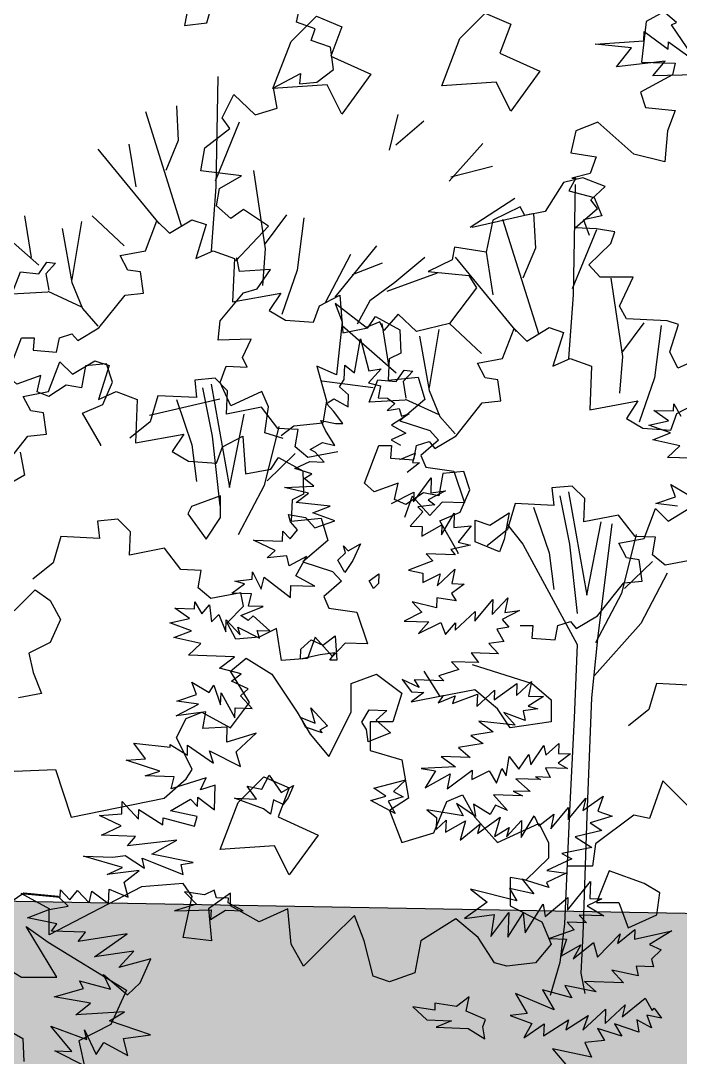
# Model space of a CAD drawing. Header units: inches. Extents: x 11.9 to 85.3, y 21.1 to 37.4.
# Drawn here: x 27.75 to 28.072, y 22.2 to 22.707 of the extents above; entities that cross this region are included whole.
import ezdxf

# ---------------------------------------------------------------- set-up
doc = ezdxf.new("R2010")
doc.units = ezdxf.units.IN
doc.header["$MEASUREMENT"] = 0
doc.layers.add('CAY', color=94, linetype='Continuous')
doc.layers.add('CAY-3', color=61, linetype='Continuous')

# ---------------------------------------------------------------- blocks, each defined once
blk = doc.blocks.new('A$C76451831')
at = {"layer": 'CAY'}
for p, q in [((5192.6, 1187), (5205.3, 1219.7)), ((5205.3, 1219.7), (5219, 1206)), ((5219, 1206), (5243.2, 1220.8)), ((5243.2, 1220.8), (5259.1, 1215.5)), ((5259.1, 1215.5), (5247.5, 1178.6)), ((5165.2, 1181.8), (5192.6, 1187)), ((5173.6, 1165.9), (5165.2, 1181.8)), ((5247.5, 1178.6), (5266.4, 1187)), ((5266.4, 1187), (5289.7, 1178.6)), ((5289.7, 1178.6), (5287.5, 1131.1)), ((5187.3, 1163.8), (5173.6, 1165.9)), ((5190.5, 1140.6), (5187.3, 1163.8)), ((5142, 1102.7), (5170.5, 1138.5)), ((5170.5, 1138.5), (5190.5, 1140.6)), ((5287.5, 1131.1), (5340.3, 1140.6)), ((5340.3, 1140.6), (5327.6, 1121.6)), ((5382.5, 1126.9), (5404.6, 1138.5)), ((5404.6, 1138.5), (5407.8, 1097.4)), ((5327.6, 1121.6), (5345.5, 1111.1)), ((5376.1, 1109), (5382.5, 1126.9)), ((5345.5, 1111.1), (5376.1, 1109)), ((5435.2, 1102.7), (5443.6, 1115.3)), ((5443.6, 1115.3), (5470, 1100.6)), ((5118.8, 1089), (5142, 1102.7)), ((5407.8, 1097.4), (5435.2, 1102.7)), ((5470, 1100.6), (5471.1, 1075.2)), ((5057.6, 1092.1), (5071.3, 1092.1)), ((5071.3, 1092.1), (5070.3, 1078.4)), ((5095.6, 1076.3), (5098.8, 1092.1)), ((5098.8, 1092.1), (5112.5, 1096.3)), ((5112.5, 1096.3), (5118.8, 1089)), ((5420.6, 1053.6), (5427.3, 1091)), ((5427.3, 1091), (5436.5, 1055.8)), ((5070.3, 1078.4), (5095.6, 1076.3)), ((5471.1, 1075.2), (5458.4, 1068.9)), ((5458.4, 1068.9), (5457.3, 1045.7)), ((5409.5, 1046.3), (5410, 1062.2)), ((5410, 1062.2), (5420.6, 1053.6)), ((5449.8, 1058.1), (5436.1, 1042.7)), ((5436.5, 1055.8), (5449.8, 1058.1)), ((5268.6, 1047.8), (5246.4, 1045.7)), ((5246.4, 1045.7), (5248.5, 1026.7)), ((5282.3, 1034.1), (5268.6, 1047.8)), ((5404.2, 1038.3), (5409.5, 1046.3)), ((5436.1, 1042.7), (5449.1, 1039.5)), ((5457.3, 1045.7), (5490, 1048.9)), ((5490, 1048.9), (5497.4, 1024.6)), ((5281.2, 1008.8), (5282.3, 1034.1)), ((5414.3, 1029.8), (5404.2, 1038.3)), ((5413.9, 1016.7), (5414.3, 1029.8)), ((5449.1, 1039.5), (5446.4, 1026.4)), ((5273.8, 1025), (5197.2, 1007.3)), ((5206.3, 1028.8), (5197.9, 1000.4)), ((5248.5, 1026.7), (5206.3, 1028.8)), ((5390, 1020.2), (5398.3, 1025.4)), ((5397.8, 1011.8), (5390, 1020.2)), ((5398.3, 1025.4), (5413.9, 1016.7)), ((5446.4, 1026.4), (5456.8, 1026.1)), ((5464.8, 1020.4), (5456.3, 1012.5)), ((5456.8, 1026.1), (5464.8, 1020.4)), ((5497.4, 1024.6), (5470, 1001.4)), ((5768.6, 1012.1), (5768.9, 1019.8)), ((5768.9, 1019.8), (5776.6, 1006.4)), ((5319.2, 1016.2), (5281.2, 1008.8)), ((5337.1, 993), (5319.2, 1016.2)), ((5407.8, 998.3), (5397.8, 1011.8)), ((5456.3, 1012.5), (5469.5, 1014.7)), ((5480.2, 1008.9), (5461.2, 996.5)), ((5469.5, 1014.7), (5472, 1006.5)), ((5472, 1006.5), (5480.2, 1008.9)), ((5747.3, 1012.8), (5768.6, 1012.1)), ((5763.2, 1001.4), (5747.3, 1012.8)), ((5197.9, 1000.4), (5175.7, 982.4)), ((5389, 990.8), (5383.9, 1001.9)), ((5383.9, 1001.9), (5400.1, 998.6)), ((5400.1, 998.6), (5407.8, 998.3)), ((5461.2, 996.5), (5476.8, 987.8)), ((5470, 1001.4), (5502.7, 990.9)), ((5741.8, 996.7), (5763.2, 1001.4)), ((5765.5, 988.2), (5741.8, 996.7)), ((5359.3, 991.9), (5337.1, 993)), ((5356.1, 972.9), (5359.3, 991.9)), ((5399.3, 974.6), (5389, 990.8)), ((5476.8, 987.8), (5460.6, 980.6)), ((5502.7, 990.9), (5512.2, 980.3)), ((5746.2, 980.7), (5765.5, 988.2)), ((5369.8, 961.3), (5356.1, 972.9)), ((5372.4, 970.1), (5385.8, 977.8)), ((5385.8, 977.8), (5399.3, 974.6)), ((5460.6, 980.6), (5470.9, 974.8)), ((5512.2, 980.3), (5493.2, 963.4)), ((5775.4, 974.2), (5746.2, 980.7)), ((5761.9, 961.5), (5775.4, 974.2)), ((5056.1, 967.1), (5060.8, 941.9)), ((5402.5, 967.7), (5369.8, 961.3)), ((5377.7, 967.2), (5372.4, 970.1)), ((5387.7, 956.4), (5377.7, 967.2)), ((5470.3, 959), (5486.9, 966.1)), ((5486.9, 966.1), (5483.8, 955.8)), ((5493.2, 963.4), (5498.5, 950.8)), ((5812.1, 959.8), (5761.9, 961.5)), ((5355.8, 949.4), (5371.9, 957)), ((5371.9, 957), (5387.7, 956.4)), ((5491.5, 955.5), (5478, 945.1)), ((5483.8, 955.8), (5491.5, 955.5)), ((5498.5, 950.8), (5529.1, 946.6)), ((5060.8, 941.9), (5040, 930.1)), ((5374.2, 943.7), (5355.8, 949.4)), ((5365.8, 938.6), (5374.2, 943.7)), ((5485, 913.1), (5504.5, 939.2)), ((5504.5, 939.2), (5503.9, 922.9)), ((5529.1, 946.6), (5540.7, 911.8)), ((5344.2, 928.5), (5376.4, 930.1)), ((5370.7, 922.5), (5344.2, 928.5)), ((5376.4, 930.1), (5365.8, 938.6)), ((5770.8, 918.6), (5765.8, 931.9)), ((5765.8, 931.9), (5784.4, 920.9)), ((5357.2, 912.1), (5370.7, 922.5)), ((5460.9, 911.2), (5485.4, 923.5)), ((5483.7, 919.1), (5475.3, 895.9)), ((5502.7, 898.1), (5483.7, 919.1)), ((5485.4, 923.5), (5485, 913.1)), ((5519.9, 925), (5501, 915.3)), ((5503.9, 922.9), (5519.9, 925)), ((5749.2, 911.2), (5770.8, 918.6)), ((5394.2, 908.1), (5357.2, 912.1)), ((5375.4, 901.1), (5394.2, 908.1)), ((5508.5, 909.6), (5489.8, 907.5)), ((5489.8, 907.5), (5495.1, 901.9)), ((5501, 915.3), (5508.5, 909.6)), ((5516.4, 912.8), (5502.7, 898.1)), ((5540.7, 911.8), (5516.4, 912.8)), ((5773.1, 908.1), (5749.2, 911.2)), ((5351, 891), (5348.6, 899.3)), ((5348.6, 899.3), (5367.1, 895.9)), ((5367.1, 895.9), (5377.5, 884.7)), ((5399.1, 892.1), (5375.4, 901.1)), ((5495.1, 901.9), (5481.4, 886.5)), ((5515.5, 877.1), (5529.5, 900.7)), ((5529.5, 900.7), (5528.9, 884.8)), ((5350.4, 872.5), (5358.4, 882.6)), ((5358.4, 882.6), (5351, 891)), ((5377.5, 884.7), (5399.1, 892.1)), ((5481.4, 886.5), (5494.5, 886)), ((5494.1, 875.6), (5515.9, 888)), ((5494.5, 886), (5494.1, 875.6)), ((5515.9, 888), (5515.5, 877.1)), ((5528.9, 884.8), (5548, 886.9)), ((5548, 886.9), (5533.8, 868.8)), ((5310.5, 871.2), (5342.1, 870.1)), ((5334.1, 859.9), (5310.5, 871.2)), ((5342.1, 870.1), (5342.5, 880.9)), ((5342.5, 880.9), (5350.4, 872.5)), ((5325.6, 852), (5334.1, 859.9)), ((5547.3, 865.6), (5525.8, 860.9)), ((5525.8, 860.9), (5530.6, 855.3)), ((5533.8, 868.8), (5547.3, 865.6)), ((5347, 854), (5325.6, 852)), ((5349.4, 843.1), (5347, 854)), ((5368.3, 853.3), (5349.4, 843.1)), ((5356.7, 832.4), (5368.3, 853.3)), ((5506.3, 848.5), (5479.7, 838.5)), ((5498.9, 856.4), (5506.3, 848.5)), ((5530.6, 855.3), (5498.9, 856.4)), ((5479.7, 838.5), (5495.4, 835.2)), ((5510.8, 821.5), (5530, 839.5)), ((5530, 839.5), (5526.8, 823.7)), ((5290.3, 826.5), (5309, 828.6)), ((5300.6, 823.4), (5290.3, 826.5)), ((5309, 828.6), (5309.3, 836.7)), ((5309.3, 836.7), (5319, 817.8)), ((5319, 817.8), (5322.2, 830.9)), ((5322.2, 830.9), (5350.9, 808.5)), ((5377.6, 820.8), (5356.7, 832.4)), ((5495.4, 835.2), (5495.1, 824.8)), ((5495.1, 824.8), (5514, 834.6)), ((5514, 834.6), (5510.8, 821.5)), ((5049.4, 794.1), (5072.6, 816.9)), ((5072.6, 816.9), (5088.7, 805.5)), ((5287.1, 813.5), (5300.6, 823.4)), ((5350.9, 808.5), (5351.3, 821.7)), ((5351.3, 821.7), (5377.6, 820.8)), ((5540.3, 823.2), (5526.4, 812.8)), ((5526.8, 823.7), (5540.3, 823.2)), ((5088.7, 805.5), (5100.1, 784.6)), ((5246.2, 796.3), (5246.5, 804)), ((5246.5, 804), (5254.2, 790.6)), ((5308.4, 812.7), (5287.1, 813.5)), ((5305.2, 799.3), (5308.4, 812.7)), ((5510, 797.5), (5483.5, 803.9)), ((5483.5, 803.9), (5494, 792.7)), ((5510.4, 808.4), (5510, 797.5)), ((5531.5, 805), (5510.4, 808.4)), ((5526.4, 812.8), (5531.5, 805)), ((5552.1, 782.9), (5571.5, 806.3)), ((5570.9, 790), (5587.9, 808.4)), ((5571.5, 806.3), (5570.9, 790)), ((5587.9, 808.4), (5584.6, 792.2)), ((5240.9, 785.6), (5224.9, 797.1)), ((5224.9, 797.1), (5246.2, 796.3)), ((5254.2, 790.6), (5262.7, 800.7)), ((5262.7, 800.7), (5264.7, 782.1)), ((5296.7, 789.1), (5321.1, 798.7)), ((5321.1, 798.7), (5305.2, 799.3)), ((5494, 792.7), (5475, 782.9)), ((5530.4, 772.8), (5552.4, 793.3)), ((5552.4, 793.3), (5552.1, 782.9)), ((5600.5, 794.4), (5581.6, 784.6)), ((5584.6, 792.2), (5600.5, 794.4)), ((5100.1, 784.6), (5088.7, 759.5)), ((5219.4, 781), (5240.9, 785.6)), ((5243.1, 772.4), (5219.4, 781)), ((5264.7, 782.1), (5272.7, 790)), ((5272.7, 790), (5280.2, 771.1)), ((5280.2, 771.1), (5280.7, 784.3)), ((5280.7, 784.3), (5296, 767.8)), ((5304.7, 783.4), (5296.7, 789.1)), ((5310.3, 788.7), (5304.7, 783.4)), ((5328.3, 772.2), (5310.3, 788.7)), ((5475, 782.9), (5501.7, 782)), ((5501.7, 782), (5490.4, 769.2)), ((5490.4, 769.2), (5514.9, 781.5)), ((5514.9, 781.5), (5519.8, 768.2)), ((5519.8, 768.2), (5530.7, 781)), ((5530.7, 781), (5530.4, 772.8)), ((5581.6, 784.6), (5589, 776.2)), ((5223.8, 764.9), (5243.1, 772.4)), ((5296, 767.8), (5293.5, 776.1)), ((5293.5, 776.1), (5317.1, 764.4)), ((5314.7, 772.6), (5328.3, 772.2)), ((5317.1, 764.4), (5314.7, 772.6)), ((5589, 776.2), (5575.8, 773.9)), ((5575.8, 773.9), (5583.5, 760.5)), ((5088.7, 759.5), (5065.6, 747.7)), ((5253, 758.5), (5223.8, 764.9)), ((5239.5, 745.8), (5253, 758.5)), ((5583.5, 760.5), (5567.1, 758.4)), ((5567.1, 758.4), (5577.6, 747.1)), ((5065.6, 747.7), (5070.3, 726.8)), ((5577.6, 747.1), (5548.1, 748.2)), ((5548.1, 748.2), (5555.9, 737.5)), ((5289.7, 744), (5239.5, 745.8)), ((5273.4, 731.5), (5289.7, 744)), ((5526.5, 738.5), (5534.4, 730.1)), ((5555.9, 737.5), (5526.5, 738.5)), ((5070.3, 726.8), (5079.3, 704)), ((5297.2, 725.2), (5273.4, 731.5)), ((5286.5, 717.4), (5297.2, 725.2)), ((5534.4, 730.1), (5512.8, 723.1)), ((5248.4, 702.9), (5243.4, 716.2)), ((5243.4, 716.2), (5262.1, 705.1)), ((5262.1, 705.1), (5267.3, 713.1)), ((5267.3, 713.1), (5274.7, 691.5)), ((5304.8, 709.1), (5286.5, 717.4)), ((5472.8, 719.1), (5482.8, 705.6)), ((5491.1, 710.3), (5472.8, 719.1)), ((5518.1, 717.5), (5485.9, 718.6)), ((5485.9, 718.6), (5491.1, 710.3)), ((5512.8, 723.1), (5518.1, 717.5)), ((5573.1, 697), (5597.7, 714.7)), ((5597.3, 701.6), (5613.7, 716.9)), ((5597.7, 714.7), (5597.3, 701.6)), ((5613.7, 716.9), (5610.4, 701.1)), ((5079.3, 704), (5054.2, 699.3)), ((5226.8, 695.5), (5248.4, 702.9)), ((5274.7, 691.5), (5275.2, 704.7)), ((5275.2, 704.7), (5290.1, 677.4)), ((5296.4, 701.2), (5304.8, 709.1)), ((5496.3, 705.1), (5482.4, 694.7)), ((5482.4, 694.7), (5517.5, 701.6)), ((5482.8, 705.6), (5496.3, 705.1)), ((5517.5, 701.6), (5511.8, 693.7)), ((5527.6, 693.1), (5554.7, 703.1)), ((5554.2, 689.5), (5573.5, 707.4)), ((5554.7, 703.1), (5554.2, 689.5)), ((5573.5, 707.4), (5573.1, 697)), ((5226.3, 679.6), (5250.7, 692.4)), ((5250.7, 692.4), (5226.8, 695.5)), ((5309, 687.6), (5296.4, 701.2)), ((5511.8, 693.7), (5530.6, 701.2)), ((5530.6, 701.2), (5527.6, 693.1)), ((5626.7, 700.5), (5610, 690.2)), ((5610, 690.2), (5620.8, 687.1)), ((5610.4, 701.1), (5626.7, 700.5)), ((5258.6, 683.9), (5226.3, 679.6)), ((5255.2, 665.5), (5258.6, 683.9)), ((5290.1, 677.4), (5290.5, 688.3)), ((5290.5, 688.3), (5309, 687.6)), ((5606.7, 674.5), (5583.5, 683)), ((5583.5, 683), (5596.1, 669.4)), ((5620.8, 687.1), (5604.8, 685)), ((5604.8, 685), (5606.7, 674.5)), ((5596.1, 669.4), (5556.4, 673.5)), ((5556.4, 673.5), (5571.9, 662.1)), ((5282, 667.2), (5255.2, 665.5)), ((5281.5, 650.9), (5282, 667.2)), ((5313.5, 660.7), (5281.5, 650.9)), ((5291.5, 640.2), (5313.5, 660.7)), ((5571.9, 662.1), (5547.7, 658)), ((5547.7, 658), (5561, 649.3)), ((5179.9, 649.5), (5219.6, 645.4)), ((5192.9, 632.7), (5179.9, 649.5)), ((5219.6, 645.4), (5219.7, 648.1)), ((5219.7, 648.1), (5238.4, 636.6)), ((5238.4, 636.6), (5238.7, 647.4)), ((5238.7, 647.4), (5267.1, 627.9)), ((5561, 649.3), (5534.1, 644.8)), ((5534.1, 644.8), (5546.9, 634)), ((5613.2, 626.2), (5627.1, 647)), ((5627.1, 647), (5629.4, 636.5)), ((5629.4, 636.5), (5643.5, 649.2)), ((5643.5, 649.2), (5643.1, 638.3)), ((5262.5, 641.2), (5296.4, 624.1)), ((5267.1, 627.9), (5262.5, 641.2)), ((5296.4, 624.1), (5291.5, 640.2)), ((5515.2, 635.1), (5530.7, 623.7)), ((5546.9, 634), (5515.2, 635.1)), ((5586.1, 614), (5589.5, 635.2)), ((5589.5, 635.2), (5599.9, 621.2)), ((5599.9, 621.2), (5610.9, 637.2)), ((5610.9, 637.2), (5613.2, 626.2)), ((5656.2, 637.9), (5642.7, 627.9)), ((5643.1, 638.3), (5656.2, 637.9)), ((5171.6, 631.2), (5192.9, 632.7)), ((5208.3, 619), (5171.6, 631.2)), ((5530.7, 623.7), (5493.4, 622.2)), ((5493.4, 622.2), (5509.2, 619.4)), ((5629, 622.9), (5634, 612.3)), ((5652.9, 622.1), (5629, 622.9)), ((5642.7, 627.9), (5652.9, 622.1)), ((5192.3, 614.2), (5208.3, 619)), ((5224, 613.1), (5192.3, 614.2)), ((5220.8, 600), (5224, 613.1)), ((5258.8, 611.8), (5220.8, 600)), ((5252.9, 598.9), (5258.8, 611.8)), ((5509.2, 619.4), (5497.7, 600.8)), ((5497.7, 600.8), (5525, 616.1)), ((5521.7, 599.9), (5549.1, 620.3)), ((5525, 616.1), (5521.7, 599.9)), ((5549.1, 620.3), (5548.8, 609.9)), ((5548.8, 609.9), (5567.7, 619.6)), ((5567.7, 619.6), (5575.4, 606.2)), ((5575.4, 606.2), (5581.3, 621.9)), ((5581.3, 621.9), (5586.1, 614)), ((5596.8, 610.9), (5612.2, 596.8)), ((5623.5, 610), (5596.8, 610.9)), ((5618.2, 612.9), (5623.5, 610)), ((5634, 612.3), (5618.2, 612.9)), ((5268.9, 603.8), (5252.9, 598.9)), ((5268, 577.1), (5268.9, 603.8)), ((5219.9, 576), (5241.7, 588.4)), ((5241.7, 588.4), (5249.5, 580.4)), ((5249.5, 580.4), (5249.9, 590.8)), ((5249.9, 590.8), (5268, 577.1)), ((5603.9, 592.1), (5572.2, 593.2)), ((5572.2, 593.2), (5587.5, 576.3)), ((5612.2, 596.8), (5593.6, 597.4)), ((5593.6, 597.4), (5603.9, 592.1)), ((5653.7, 566.3), (5673.1, 589.7)), ((5669.9, 576.2), (5691.8, 591.7)), ((5673.1, 589.7), (5669.9, 576.2)), ((5691.8, 591.7), (5686.2, 575.6)), ((5166.8, 572.4), (5167.3, 586)), ((5167.3, 586), (5185.2, 566.8)), ((5185.2, 566.8), (5185.5, 577.2)), ((5185.5, 577.2), (5211.7, 560.4)), ((5499.6, 577.1), (5510.2, 568.6)), ((5539.2, 570.3), (5499.6, 577.1)), ((5552.8, 569.8), (5532, 583.7)), ((5532, 583.7), (5539.2, 570.3)), ((5568.7, 572), (5550.5, 583.1)), ((5550.5, 583.1), (5552.8, 569.8)), ((5574.5, 582.2), (5568.7, 572)), ((5587.5, 576.3), (5574.5, 582.2)), ((5634.8, 556.1), (5654.2, 579.4)), ((5654.2, 579.4), (5653.7, 566.3)), ((5142.7, 570.6), (5166.8, 572.4)), ((5166.3, 559.3), (5142.7, 570.6)), ((5211.7, 560.4), (5212, 568.1)), ((5212, 568.1), (5246.1, 559.2)), ((5249.2, 569.6), (5219.9, 576)), ((5246.1, 559.2), (5249.2, 569.6)), ((5510.2, 568.6), (5509.7, 555.5)), ((5509.7, 555.5), (5520.5, 565.5)), ((5520.5, 565.5), (5520, 552.4)), ((5554.9, 551.2), (5579.5, 568.9)), ((5579.5, 568.9), (5573.3, 547.8)), ((5602.3, 546.8), (5616.7, 570.3)), ((5616.7, 570.3), (5621.8, 559.3)), ((5621.8, 559.3), (5638.1, 572.3)), ((5638.1, 572.3), (5634.8, 556.1)), ((5701.9, 570.1), (5677.6, 562.8)), ((5686.2, 575.6), (5701.9, 570.1)), ((5144.7, 549.2), (5166.3, 559.3)), ((5520, 552.4), (5541.7, 564.8)), ((5541.7, 564.8), (5536, 543.7)), ((5536, 543.7), (5557.9, 561.5)), ((5557.9, 561.5), (5554.9, 551.2)), ((5573.3, 547.8), (5589.5, 557.7)), ((5586.4, 547.4), (5602.9, 565.4)), ((5589.5, 557.7), (5586.4, 547.4)), ((5602.9, 565.4), (5602.3, 546.8)), ((5677.6, 562.8), (5690.5, 554.2)), ((5181.8, 547.9), (5144.7, 549.2)), ((5173.3, 537.8), (5181.8, 547.9)), ((5227, 544), (5173.3, 537.8)), ((5199.7, 528.7), (5227, 544)), ((5690.5, 554.2), (5661.2, 547.5)), ((5661.2, 547.5), (5679.4, 536)), ((5679.4, 536), (5647, 529.4)), ((5683.6, 539.8), (5680.1, 515.6)), ((5125.3, 526.3), (5157, 525.2)), ((5167.5, 513.9), (5125.3, 526.3)), ((5157, 525.2), (5170.6, 527)), ((5170.6, 527), (5191.5, 513.1)), ((5189.1, 524.1), (5233.8, 506.2)), ((5191.5, 513.1), (5189.1, 524.1)), ((5244.7, 519.4), (5199.7, 528.7)), ((5657.7, 523.6), (5630.5, 510.9)), ((5647, 529.4), (5657.7, 523.6)), ((5150.9, 506.4), (5167.5, 513.9)), ((5185.9, 510.6), (5150.9, 506.4)), ((5169.6, 498), (5185.9, 510.6)), ((5231.5, 517.1), (5244.7, 519.4)), ((5233.8, 506.2), (5231.5, 517.1)), ((5630.5, 510.9), (5651.7, 507.9)), ((5680.1, 515.6), (5652.4, 515.6)), ((5174, 481.5), (5169.6, 498)), ((5632.6, 492.3), (5603.4, 501.4)), ((5603.4, 501.4), (5616.4, 485.1)), ((5651.7, 507.9), (5630, 497.8)), ((5630, 497.8), (5632.6, 492.3)), ((5653, 467.5), (5678.1, 498.8)), ((5678.1, 498.8), (5677.5, 480.3)), ((5099.7, 481.8), (5100, 489.5)), ((5100, 489.5), (5110.1, 478.8)), ((5110.1, 478.8), (5118.6, 488.9)), ((5118.6, 488.9), (5131.2, 475.3)), ((5131.2, 475.3), (5134.4, 488.3)), ((5134.4, 488.3), (5152.5, 474.6)), ((5152.5, 474.6), (5153.1, 490.4)), ((5153.1, 490.4), (5174, 481.5)), ((5597.6, 477.6), (5547.3, 490.2)), ((5547.3, 490.2), (5565.4, 476)), ((5589.9, 491), (5597.6, 477.6)), ((5616.4, 485.1), (5589.9, 491)), ((5057.3, 485.6), (5099.7, 481.8)), ((5088.4, 468.6), (5057.3, 485.6)), ((5565.4, 476), (5540.7, 458.3)), ((5628.7, 460.7), (5653.5, 481.1)), ((5653.5, 481.1), (5653, 467.5)), ((5690.6, 479.8), (5674.5, 472.2)), ((5677.5, 480.3), (5690.6, 479.8)), ((5064.1, 459.1), (5088.4, 468.6)), ((5569.5, 438.7), (5589, 464.8)), ((5589, 464.8), (5588.1, 438)), ((5588.1, 438), (5604.8, 464.2)), ((5604.8, 464.2), (5606.8, 442.8)), ((5606.8, 442.8), (5626.5, 473.9)), ((5626.5, 473.9), (5628.7, 460.7)), ((5674.5, 472.2), (5692.6, 461.1)), ((5096, 452.5), (5064.1, 459.1)), ((5090.3, 444.6), (5096, 452.5)), ((5540.7, 458.3), (5573.1, 462.6)), ((5573.1, 462.6), (5569.5, 438.7)), ((5652.5, 454.4), (5660.4, 445.9)), ((5673.8, 453.6), (5652.5, 454.4)), ((5665.9, 462.1), (5673.8, 453.6)), ((5692.6, 461.1), (5665.9, 462.1)), ((5062.5, 449.6), (5086.7, 432.5)), ((5127.4, 443.3), (5090.3, 444.6)), ((5119.3, 433.1), (5127.4, 443.3)), ((5172.7, 441.7), (5119.3, 433.1)), ((5137.3, 416.6), (5172.7, 441.7)), ((5660.4, 445.9), (5633.3, 436.5)), ((5685.6, 416.1), (5710.5, 441.5)), ((5707.5, 431.2), (5726.6, 446.4)), ((5710.5, 441.5), (5707.5, 431.2)), ((5726.6, 446.4), (5726.2, 435.9)), ((5726.2, 435.9), (5766.8, 445)), ((5766.8, 445), (5742.3, 429.9)), ((5633.3, 436.5), (5651.9, 435.8)), ((5651.9, 435.8), (5645.8, 417.4)), ((5645.8, 417.4), (5667.5, 429.8)), ((5659.3, 414.3), (5681.2, 432.1)), ((5667.5, 429.8), (5659.3, 414.3)), ((5681.2, 432.1), (5685.6, 416.1)), ((5742.3, 429.9), (5755.2, 424.1)), ((5180.2, 422.8), (5137.3, 416.6)), ((5163.7, 404.8), (5180.2, 422.8)), ((5755.2, 424.1), (5744.5, 414)), ((5198.4, 414.5), (5163.7, 404.8)), ((5187.1, 388.1), (5198.4, 414.5)), ((5744.5, 414), (5746.9, 405.8)), ((5154.7, 381.1), (5147.1, 397.2)), ((5147.1, 397.2), (5173, 375)), ((5701.4, 401.9), (5714.1, 388.3)), ((5730.2, 395.9), (5701.4, 401.9)), ((5746.9, 405.8), (5727.9, 406.4)), ((5727.9, 406.4), (5730.2, 395.9)), ((5120.6, 390.5), (5154.7, 381.1)), ((5125.3, 382.1), (5120.6, 390.5)), ((5173, 375), (5187.1, 388.1)), ((5650.1, 385.1), (5657.8, 371.7)), ((5684.3, 378.5), (5650.1, 385.1)), ((5714.1, 388.3), (5671.6, 389.8)), ((5671.6, 389.8), (5684.3, 378.5)), ((5093.2, 372.8), (5125.3, 382.1)), ((5171.9, 380.3), (5154.8, 342.6)), ((5596.3, 376.6), (5609.2, 354.8)), ((5638.3, 358.8), (5596.3, 376.6)), ((5625.9, 380.5), (5638.3, 358.8)), ((5657.8, 371.7), (5625.9, 380.5)), ((5132.9, 366), (5093.2, 372.8)), ((5116.6, 353.4), (5132.9, 366)), ((5694, 343.7), (5716, 364.2)), ((5712.8, 351.2), (5737.6, 371.6)), ((5716, 364.2), (5712.8, 351.2)), ((5737.6, 371.6), (5745.2, 357.8)), ((5169.7, 356.6), (5116.6, 353.4)), ((5153.5, 346.7), (5169.7, 356.6)), ((5609.2, 354.8), (5590.5, 352.7)), ((5590.5, 352.7), (5614.2, 343.7)), ((5651.2, 337), (5675.7, 352.5)), ((5669.7, 336.4), (5694.5, 359.5)), ((5675.7, 352.5), (5669.7, 336.4)), ((5694.5, 359.5), (5694, 343.7)), ((5755.4, 349.7), (5739.6, 353)), ((5739.6, 353), (5744.6, 339.2)), ((5745.2, 357.8), (5747.6, 360.4)), ((5747.6, 360.4), (5755.4, 349.7)), ((5112.4, 313.2), (5089.4, 340.8)), ((5089.4, 340.8), (5128.7, 326.2)), ((5154.8, 342.6), (5120.1, 324.9)), ((5198.3, 331.5), (5153.5, 346.7)), ((5614.2, 343.7), (5605.5, 328.2)), ((5605.5, 328.2), (5627.4, 343.3)), ((5626.9, 330.2), (5654.2, 347.8)), ((5627.4, 343.3), (5626.9, 330.2)), ((5654.2, 347.8), (5651.2, 337)), ((5730.8, 334.2), (5704.4, 343.3)), ((5704.4, 343.3), (5712.1, 329.9)), ((5744.6, 339.2), (5728.6, 347.9)), ((5728.6, 347.9), (5730.8, 334.2)), ((5126.4, 336.8), (5139.1, 310)), ((5128.7, 326.2), (5126.4, 336.8)), ((5168.7, 327.6), (5198.3, 331.5)), ((5712.1, 329.9), (5685.6, 338.5)), ((5685.6, 338.5), (5693.3, 325.1)), ((5120.1, 324.9), (5127.1, 293.6)), ((5139.1, 310), (5147.2, 322.9)), ((5147.2, 322.9), (5173.5, 308.8)), ((5173.5, 308.8), (5168.7, 327.6)), ((5693.3, 325.1), (5672, 323.1)), ((5672, 323.1), (5679.1, 307)), ((5093.9, 313.9), (5112.4, 313.2)), ((5127.7, 296.8), (5093.9, 313.9)), ((5636.8, 316.2), (5655.1, 294.3)), ((5679.1, 307), (5636.8, 316.2)), ((5150.9, 117.8), (5122.3, 142.4)), ((5145.4, 115.3), (5150.9, 117.8)), ((5173.4, 74.4), (5145.4, 115.3)), ((5115.3, 97.8), (5115.7, 108.2)), ((5115.7, 108.2), (5141.7, 88.7)), ((5062.2, 94.2), (5115.3, 97.8)), ((5101.9, 90.1), (5062.2, 94.2)), ((5141.7, 88.7), (5142, 96.8)), ((5142, 96.8), (5173.4, 74.4)), ((5085.3, 69.4), (5101.9, 90.1)), ((5138.6, 75.7), (5085.3, 69.4)), ((5124.9, 59.8), (5138.6, 75.7)), ((5172.9, 60.9), (5124.9, 59.8))]:
    blk.add_line(p, q, dxfattribs=at)
for points in [[(5757.9, 1447.5), (5738.9, 1437), (5733.7, 1392.7), (5770.6, 1391.6), (5767.4, 1379), (5732.6, 1360), (5737.9, 1343.1), (5770.6, 1340), (5762.2, 1317.8), (5759, 1284.1), (5725.2, 1292.5), (5686.2, 1327.3), (5662, 1317.8), (5656.7, 1293.6), (5684.1, 1289.3), (5677.8, 1271.4), (5657.7, 1266.1), (5662, 1266.1), (5654.6, 1252.4), (5682, 1245), (5690.4, 1225), (5670.4, 1220.8), (5676.7, 1203.9)], [(530, 749.3), (509.9, 755.6), (514.2, 784.1), (506.8, 800.9), (473, 785.1), (461.4, 810.4), (467.7, 828.4), (490.9, 827.3), (485.7, 837.9), (495.2, 857.9), (459.3, 856.8), (461.4, 877.9), (486.7, 908.5), (501.5, 912.7), (516.3, 933.8), (482.5, 931.7), (479.3, 946.5), (478.3, 943.3), (514.2, 981.3), (486.7, 999.2), (473, 989.7), (457.2, 1003.4), (460.4, 1022.4), (484.6, 1036.1), (440.3, 1041.4), (444.5, 1066.7), (472, 1087.8), (463.5, 1099.4), (476.2, 1124.7), (499.4, 1102.6), (523.6, 1110), (519.4, 1132.1), (549, 1147.9), (547.9, 1136.3), (566.9, 1138.4), (584.8, 1152.1), (581.7, 1176.4), (560.6, 1183.8), (564.8, 1196.4), (544.7, 1203.8), (551.1, 1234.4)], [(5271.7, 1376.9), (5269.6, 1256.6), (5264.3, 1187)], [(5192.6, 1338.9), (5231.6, 1214.5)], [(5226.4, 1345.2), (5228.5, 1307.3), (5214.8, 1274.6)], [(5467.9, 1335.7), (5458.4, 1296.7)], [(5294.9, 1327.3), (5268.6, 1263)], [(5496.4, 1328.4), (5465.8, 1302)], [(5174.7, 1303.1), (5182.1, 1256.6)], [(5560.7, 1304.1), (5523.8, 1263)], [(5140.9, 1297.8), (5207.4, 1216.6)], [(5571.3, 1278.8), (5525.9, 1267.2)], [(5310.7, 1274.6), (5323.4, 1189.1), (5320.2, 1149.1)], [(5595.5, 1244), (5547, 1212.3)], [(5017.5, 1222.9), (5076.6, 1171.2)], [(5060.8, 1225), (5068.2, 1179.7)], [(5134.6, 1225), (5169.4, 1192.3)], [(5346.6, 1226.1), (5322.3, 1193.4)], [(5365.6, 1222.9), (5358.2, 1165.9), (5341.3, 1117.4)], [(5614.5, 1227.1), (5549.1, 1212.3)], [(5101.9, 1211.3), (5112.5, 1152.2), (5124.1, 1123.8), (5140.9, 1104.8)], [(5123, 1218.7), (5112.5, 1155.4)], [(5444.7, 1192.3), (5399.3, 1136.4)], [(5416.2, 1182.8), (5388.8, 1130.1)], [(5497.4, 1179.7), (5464.7, 1152.2), (5437.3, 1132.2), (5423.6, 1106.9)], [(5086.1, 1141.7), (5047.1, 1139.6), (5056.6, 1163.8), (5076.6, 1161.7), (5085, 1174.4), (5094.5, 1173.3), (5084, 1161.7), (5087.2, 1143.8)], [(5451, 1173.3), (5418.3, 1160.7)], [(5456.3, 1142.7), (5511.1, 1162.8)], [(5086.1, 1142.7), (5123, 1125.9)], [(5144.1, 974), (5144.1, 975), (5124.1, 1009.8), (5146.2, 1019.3), (5156.8, 1043.6), (5150.4, 1063.6), (5127.2, 1061.5), (5123, 1037.3), (5106.1, 1040.4), (5087.2, 1027.8), (5074.5, 1033.1), (5078.7, 1051), (5052.3, 1041.5), (5041.8, 1051), (5057.6, 1092.1)], [(5264.3, 1041.5), (5284.4, 928.6), (5300.2, 1008.8)], [(979.3, 834.7), (960.3, 826.2), (951.8, 844.2), (961.3, 873.7), (948.7, 877.9), (904.4, 880), (897, 893.7), (911.8, 925.4), (875.9, 925.4), (863.3, 939.1), (887.5, 962.3), (891.7, 975), (871.7, 978.1), (848.5, 979.2), (872.7, 1000.3), (865.4, 1009.8), (881.2, 1024.5), (856.9, 1034), (835.8, 1028.7), (815.8, 997.1), (793.6, 992.9), (788.4, 1002.4), (758.8, 987.6), (751.5, 952.8), (716.7, 958.1), (714.5, 944.4), (688.2, 931.7), (732.5, 927.5), (740.9, 913.8), (711.4, 874.8), (675.5, 866.3), (655.5, 885.3), (639.7, 867.4), (635.4, 876.9), (620.7, 870.5), (586.9, 896.9), (594.3, 876.9), (588, 818.9), (566.9, 828.4), (577.4, 790.4), (573.2, 766.1), (541.6, 763), (527.9, 752.4)], [(5254.8, 1037.3), (5265.4, 984.5), (5273.8, 908.6)], [(848.5, 1026.6), (846.4, 906.4), (841.1, 836.8)], [(5226.4, 1024.6), (5243.2, 975), (5248.5, 935)], [(769.4, 988.7), (808.4, 864.2)], [(803.1, 995), (805.2, 957), (791.5, 924.3)], [(5338.2, 995.1), (5322.3, 930.7), (5293.9, 877)], [(871.7, 977.1), (845.3, 912.7)], [(5356.1, 965.6), (5325.5, 936)], [(751.5, 952.8), (758.8, 906.4)], [(717.7, 947.5), (784.2, 866.3)], [(887.5, 924.3), (900.2, 838.9), (897, 798.8)], [(594.3, 872.7), (653.4, 821)], [(637.6, 874.8), (644.9, 829.4)], [(711.4, 874.8), (746.2, 842.1)], [(923.4, 875.8), (899.1, 843.1)], [(942.4, 872.7), (935, 815.7), (918.1, 767.2)], [(634.4, 741.9), (648.1, 741.9), (647, 728.2), (672.4, 726.1), (675.5, 741.9), (689.2, 746.1), (695.6, 738.7), (718.8, 752.4), (747.2, 788.3), (767.3, 790.4), (764.1, 813.6), (750.4, 815.7), (742, 831.5), (769.4, 836.8), (782, 869.5), (795.8, 855.8), (820, 870.5), (835.8, 865.3), (824.2, 828.4), (843.2, 836.8), (866.4, 828.4), (864.3, 780.9), (917, 790.4), (904.4, 771.4), (922.3, 760.9), (952.9, 758.7), (959.2, 776.7), (981.4, 788.3)], [(979.3, 617.4), (946.6, 611.1), (932.9, 622.7), (936, 641.7), (913.9, 642.7), (895.9, 665.9), (858, 658.6), (859, 683.9), (845.3, 697.6), (823.2, 695.5), (825.3, 676.5), (783.1, 678.6), (774.7, 650.1), (752.5, 632.2)], [(678.7, 861.1), (689.2, 802), (700.8, 773.5), (717.7, 754.5)], [(699.8, 868.4), (689.2, 805.2)], [(5441.4, 818.5), (5436.7, 826.9), (5447.4, 834.6), (5447, 823.8), (5441.4, 818.5)], [(662.9, 791.4), (623.8, 789.3), (633.3, 813.6), (653.4, 811.5), (661.8, 824.1), (671.3, 823.1), (660.8, 811.5), (663.9, 793.6)], [(572.2, 812.5), (628.1, 805.2)], [(662.9, 792.5), (699.8, 775.6)], [(720.9, 623.7), (720.9, 624.8), (700.8, 659.6), (723, 669.1), (733.5, 693.4), (727.2, 713.4), (704, 711.3), (699.8, 687), (682.9, 690.2), (663.9, 677.5), (651.3, 682.8), (655.5, 700.7), (629.1, 691.2), (618.6, 700.7), (634.4, 741.9)], [(841.1, 691.2), (861.1, 578.4), (877, 658.6)], [(831.6, 687), (842.2, 634.3), (850.6, 558.4)], [(803.1, 674.4), (820, 624.8), (825.3, 584.7)], [(888.6, 656.4), (872.7, 530.9), (866.4, 466.6), (861.1, 337.9), (856.9, 208.2), (854.8, 166), (859, 143.9)], [(774.7, 655.4), (791.5, 634.3), (850.6, 524.6), (847.4, 444.5), (842.2, 343.2), (836.9, 219.8), (831.6, 177.6), (821.1, 141.8)], [(914.9, 644.8), (899.1, 580.5), (870.6, 526.7)], [(932.9, 615.3), (902.3, 585.8)], [(948.7, 602.7), (920.2, 547.8), (869.6, 490.9)]]:
    blk.add_lwpolyline(points, dxfattribs=at)
for points in [[(5351.5, 1415.3), (5379.2, 1443), (5406.9, 1431.1), (5395, 1399.4), (5438.6, 1379.6), (5406.9, 1336.1), (5391, 1367.8), (5331.7, 1363.8)], [(722.8, 1185.8), (750.5, 1213.5), (778.2, 1201.7), (766.3, 1170), (809.9, 1150.2), (778.2, 1106.6), (762.4, 1138.3), (703, 1134.3)], [(5552.4, 869.2), (5552.4, 892.9), (5568.2, 887.7), (5589.3, 900.9), (5584, 871.8), (5578.8, 858.6)], [(5402.6, 849.4), (5411, 857.2), (5408.6, 865), (5413.8, 859.4), (5427.2, 867.1), (5418.9, 848.8), (5410.3, 835.9)], [(5401.5, 740.1), (5393.8, 740.4), (5399.1, 748.4), (5383.1, 746.2), (5361.7, 741.5), (5362, 752.4), (5373.3, 762.4), (5386.2, 756.5), (5399.7, 766.9)], [(5385.6, 660.9), (5367.2, 667), (5362.2, 677.6), (5377.8, 671.6), (5372.9, 688.1), (5391.3, 668.4), (5383, 663.7)], [(5433.8, 664.7), (5428.6, 672.6), (5436.8, 685.9), (5455.8, 685.2), (5444.5, 674.7), (5459.9, 661), (5435.5, 651)], [(5321.5, 577.9), (5289.7, 589.5), (5313.7, 588.6), (5303.8, 602.6), (5319.5, 599.3), (5327.8, 614.9), (5340.7, 595.8), (5354.1, 603.5), (5348.2, 590.1), (5343, 582.6), (5332.3, 588), (5329, 572.2)], [(5441.9, 600.5), (5476.7, 609.7), (5463.1, 597), (5473.8, 591.2), (5457.3, 586.3), (5465, 572.9), (5438.7, 587), (5454.8, 591.9)], [(5270.1, 480.9), (5267.7, 489.1), (5257.1, 484.1), (5235.4, 487.5), (5248.5, 473.9), (5224.3, 466.6), (5264.2, 467.9), (5263.8, 457.1), (5280, 467.4), (5299.1, 466.7), (5283, 475.4), (5283.2, 480.4)], [(5560.6, 340.2), (5563.6, 348.2), (5542.6, 357.1), (5545.9, 372.9), (5532, 362.5), (5508.5, 366), (5508.2, 358.3), (5484.4, 361.9), (5499.7, 347.7), (5526.4, 346.8), (5509.9, 339.7), (5544.7, 338.5), (5562.9, 327)]]:
    blk.add_lwpolyline(points, close=True, dxfattribs=at)
at = {"layer": 'CAY-3'}
for p, q in [((5756.9, 608.7), (5742.6, 567.5)), ((5766.8, 598.8), (5756.9, 608.7)), ((5784.5, 581.1), (5766.8, 598.8)), ((5725.5, 571.1), (5683.6, 539.8)), ((5742.6, 567.5), (5725.5, 571.1)), ((472.7, 495.7), (489.8, 509.9)), ((489.8, 509.9), (517.5, 492.2)), ((736.2, 502.8), (801.7, 482.1)), ((493.3, 461.5), (472.7, 495.7)), ((517.5, 492.2), (545.2, 450.9)), ((604.1, 482.1), (631.9, 492.2)), ((631.9, 492.2), (659.6, 471.5)), ((701.4, 468), (683.7, 495.7)), ((604.1, 450.9), (604.1, 482.1)), ((739.2, 475.1), (701.4, 468)), ((763.9, 454.4), (739.2, 475.1)), ((801.7, 482.1), (822.3, 464.4)), ((659.6, 471.5), (649.5, 440.3)), ((822.3, 464.4), (822.3, 440.3)), ((472.7, 433.8), (493.3, 461.5)), ((777.5, 433.8), (763.9, 454.4)), ((413.7, 423.2), (424.3, 443.8)), ((424.3, 443.8), (441.4, 450.9)), ((441.4, 450.9), (472.7, 433.8)), ((545.2, 450.9), (559.3, 426.7)), ((580, 402.5), (604.1, 450.9)), ((4975.9, 443.1), (5057.6, 394.5)), ((5095.9, 394.5), (5062.5, 449.6)), ((624.8, 440.3), (624.8, 409)), ((649.5, 440.3), (624.8, 440.3)), ((822.3, 440.3), (777.5, 433.8)), ((5086.7, 432.5), (5171.9, 380.3)), ((430.8, 388.4), (413.7, 423.2)), ((559.3, 426.7), (580, 402.5)), ((624.8, 409), (659.6, 399)), ((659.6, 399), (666.6, 357.1)), ((145.6, 382.8), (281.8, 388.3)), ((281.8, 388.3), (298.9, 336.4)), ((424.3, 378.3), (430.8, 388.4)), ((5057.6, 394.5), (5095.9, 394.5)), ((400.1, 357.1), (424.3, 378.3)), ((298.9, 336.4), (400.1, 357.1)), ((666.6, 357.1), (646, 343.5)), ((694.4, 319.3), (708.5, 353.5)), ((708.5, 353.5), (725.6, 360.6)), ((725.6, 360.6), (739.2, 336.4)), ((646, 343.5), (659.6, 308.7)), ((739.2, 336.4), (763.9, 308.7)), ((763.9, 308.7), (808.7, 329.4)), ((808.7, 329.4), (819.4, 308.7)), ((659.6, 308.7), (694.4, 319.3)), ((819.4, 308.7), (819.4, 291.6)), ((819.4, 291.6), (794.6, 267.4)), ((375.4, 260.4), (274.7, 207.8)), ((420.8, 263.9), (375.4, 260.4)), ((430.8, 249.7), (420.8, 263.9)), ((794.6, 267.4), (777.5, 270.4)), ((777.5, 270.4), (777.5, 239.7)), ((247, 253.3), (226.4, 239.1)), ((284.8, 249.7), (247, 253.3)), ((295.4, 239.1), (284.8, 249.7)), ((420.8, 204.9), (430.8, 249.7)), ((472.7, 253.3), (448.5, 236.2)), ((472.7, 239.7), (472.7, 253.3)), ((274.7, 235.6), (295.4, 239.1)), ((503.9, 222), (472.7, 239.7)), ((777.5, 239.7), (812.3, 222)), ((274.7, 207.8), (274.7, 235.6)), ((448.5, 236.2), (452, 201.4)), ((535.2, 236.2), (503.9, 222)), ((538.7, 197.8), (535.2, 236.2)), ((607.7, 229.1), (583.5, 204.9)), ((618.3, 201.4), (607.7, 229.1)), ((718.5, 225.5), (680.2, 201.4)), ((742.7, 204.9), (718.5, 225.5)), ((812.3, 222), (822.3, 197.8)), ((452, 201.4), (420.8, 204.9)), ((583.5, 204.9), (552.3, 173.6)), ((760.4, 177.2), (742.7, 204.9)), ((552.3, 173.6), (538.7, 197.8)), ((628.3, 163), (618.3, 201.4)), ((680.2, 201.4), (673.7, 166.6)), ((822.3, 197.8), (805.2, 177.2)), ((774, 173.6), (760.4, 177.2)), ((805.2, 177.2), (774, 173.6)), ((646, 156.5), (628.3, 163)), ((673.7, 166.6), (646, 156.5))]:
    blk.add_line(p, q, dxfattribs=at)
for points in [[(5601.5, 778.1), (5615.2, 778.1), (5614.1, 764.4), (5639.4, 762.3), (5642.6, 778.1), (5656.3, 782.3), (5662.6, 774.9), (5685.8, 788.7), (5714.3, 824.5), (5734.4, 826.6), (5731.2, 849.8), (5717.5, 851.9), (5709, 867.8), (5736.5, 873), (5749.1, 905.7), (5762.8, 892), (5787.1, 906.8)], [(5792.4, 712.7), (5750.2, 714.8), (5741.7, 686.3), (5719.6, 668.4)], [(223.3, 716.2), (251.7, 752), (271.8, 754.2), (268.6, 777.4), (254.9, 779.5), (246.5, 795.3), (273.9, 800.6), (286.5, 833.3), (300.3, 819.5), (324.5, 834.3), (340.3, 829), (328.7, 792.1), (347.7, 800.6), (370.9, 792.1), (368.8, 744.7), (421.5, 754.2), (408.9, 735.2), (426.8, 724.6), (457.4, 722.5), (463.7, 740.4), (485.9, 752), (489, 710.9), (516.5, 716.2), (524.9, 728.8), (551.3, 714.1), (552.3, 688.8), (539.7, 682.4), (538.6, 659.2), (571.3, 662.4), (578.7, 638.1), (551.3, 614.9), (584, 604.4), (593.5, 593.8), (574.5, 577), (579.7, 564.3), (610.3, 560.1), (621.9, 525.3), (597.7, 526.3), (584, 511.6), (565, 532.7), (556.5, 509.5), (528.1, 507.4), (522.8, 542.2), (503.8, 532.7), (478.5, 530.6), (469, 548.5), (486.9, 566.4), (483.8, 581.2), (451.1, 574.9), (437.4, 586.5), (440.5, 605.4), (418.4, 606.5), (400.5, 629.7), (362.5, 622.3), (363.5, 647.6), (349.8, 661.3), (327.7, 659.2), (329.8, 640.3), (287.6, 642.4), (279.2, 613.9), (257, 596)], [(5032.7, 342.4), (5059.1, 327.6), (5060.2, 302.3)]]:
    blk.add_lwpolyline(points, dxfattribs=at)
for points in [[(430.1, 675.3), (426.1, 667.3), (445.9, 639.6), (461.7, 663.4), (461.7, 687.1)], [(5736.7, 496.4), (5698.4, 510.5), (5684.8, 475.7), (5709, 475.7), (5719, 448), (5750.3, 462.2), (5753.8, 486.4)], [(481.1, 352.5), (508.8, 380.2), (536.5, 368.3), (524.6, 336.6), (568.2, 316.8), (536.5, 273.3), (520.7, 305), (461.3, 301)], [(167.4, 183.7), (139.7, 190.7), (101.4, 180.1), (101.4, 159.5), (118.5, 148.9), (112, 114.6), (136.2, 117.6), (146.2, 152.4), (156.8, 155.9), (191.6, 170.1)]]:
    blk.add_lwpolyline(points, close=True, dxfattribs=at)

msp = doc.modelspace()

# ---------------------------------------------------------------- hatches: boundary and pattern name
at = {"true_color": 0x000000}
h = msp.add_hatch(color=18, dxfattribs=at)
h.dxf.hatch_style = 1
h.paths.add_polyline_path([(70.51978, 21.54651), (69.24363, 22.3819), (69.24363, 24.06333), (69.11663, 24.06333), (69.11663, 22.25961), (70.25366, 21.51914), (12.49661, 22.54745), (12.49661, 21.9488), (70.51978, 21.1086)])

# ---------------------------------------------------------------- linework, layer by layer
msp.add_lwpolyline([(12.49661, 22.54745), (70.25366, 21.51914), (69.11663, 22.25961), (69.11663, 24.06333), (67.06144, 24.06333), (69.24363, 24.06333), (69.24363, 22.3819), (70.51978, 21.54651), (70.51978, 21.1086), (12.49661, 21.9488)], close=True)

# ---------------------------------------------------------------- block references
at = {"layer": 'CAY', "xscale": 0.0004489089019145984, "yscale": 0.0004489089019145984, "zscale": 0.0004489089019145984}
for p in [(25.7583, 22.65341), (27.77946, 22.65341), (27.64007, 22.16613), (25.47952, 22.06171)]:
    msp.add_blockref('A$C76451831', p, dxfattribs=at)

doc.saveas('drawing.dxf')
